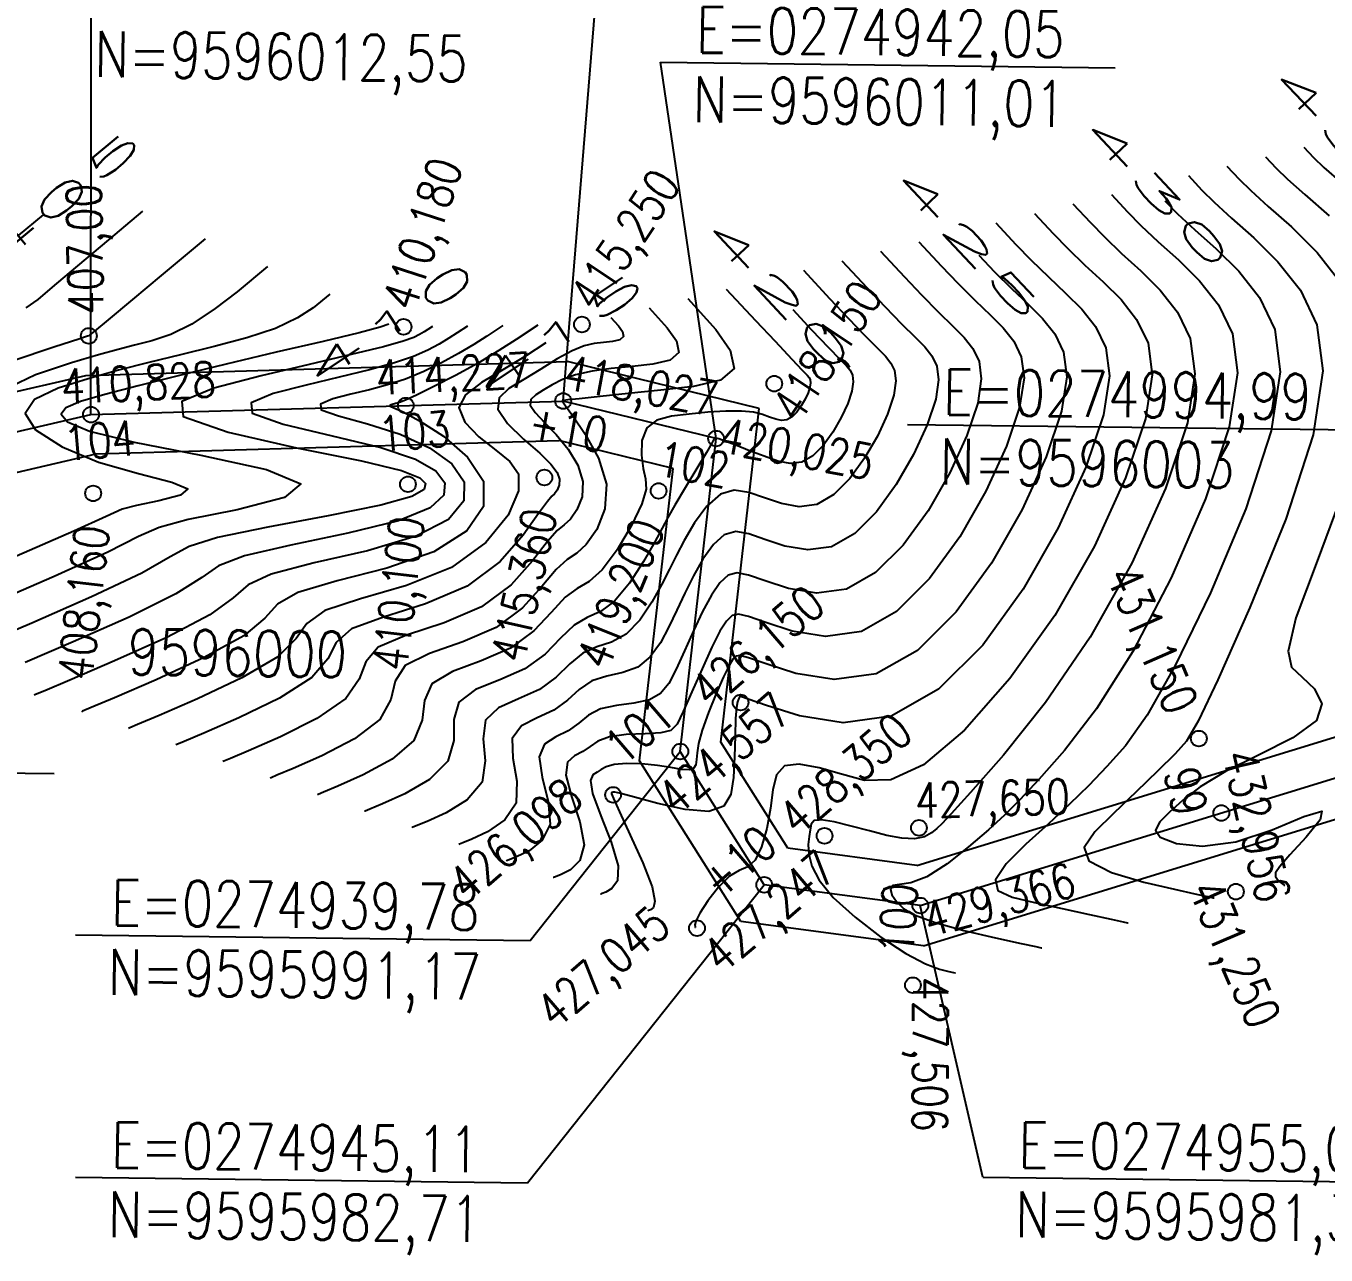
# Model space of a CAD drawing. Header units: millimetres. Extents: x 276147 to 291056, y 9594849 to 9609891.
# Drawn here: x 283183.3 to 283265.9, y 9607152.1 to 9607230.2 of the extents above; entities that cross this region are included whole.
import ezdxf
from ezdxf.enums import TextEntityAlignment as Align

# ---------------------------------------------------------------- set-up
doc = ezdxf.new("R2010")
doc.units = ezdxf.units.MM
doc.header["$LTSCALE"] = 10
doc.linetypes.add('CONTINUO', pattern=[0])
for name, color, linetype in [('Curvas mestras', 30, 'Continuous'), ('Curvas simples', 9, 'Continuous'), ('Curvas texto', 2, 'Continuous'), ('LINHA02', 8, 'Continuous'), ('TEXTO-PAPEL', 7, 'Continuous'), ('TEXTO02', 3, 'Continuous'), ('Top_malha_coord', 8, 'Continuous')]:
    doc.layers.add(name, color=color, linetype=linetype)
doc.styles.add('ROMANS', font='romans.shx', dxfattribs={"width": 0.8, "height": 4})
doc.styles.add('SIMPLEX', font='simplex', dxfattribs={"height": 0.2})

# ---------------------------------------------------------------- blocks, each defined once
blk = doc.blocks.new('Curvas')
at = {"layer": 'Curvas mestras', "linetype": 'CONTINUO'}
for points in [[(274970.562475, 9596026.133441, 430), (274971.377199, 9596025.315157, 430), (274972.474835, 9596024.289156, 430), (274973.826864, 9596023.082025, 430), (274975.262561, 9596021.665217, 430), (274976.575645, 9596019.996397, 430), (274977.545417, 9596017.976755, 430), (274977.893507, 9596015.281565, 430), (274977.327127, 9596011.529623, 430), (274975.702328, 9596006.58091, 430), (274973.470514, 9596001.260154, 430), (274971.231925, 9595996.633266, 430), (274969.453947, 9595993.493621, 430), (274968.072537, 9595991.544439, 430), (274966.890794, 9595990.216405, 430), (274965.734528, 9595989.02649, 430), (274964.520389, 9595987.836807, 430), (274963.187738, 9595986.595758, 430), (274961.747914, 9595985.288129, 430), (274960.500179, 9595984.044247, 430), (274959.815772, 9595983.030825, 430), (274959.971157, 9595982.360673, 430), (274960.863686, 9595981.930993, 430), (274962.295934, 9595981.585081, 430), (274964.044553, 9595981.205027, 430), (274965.782508, 9595980.828091, 430), (274967.15684, 9595980.530325, 430), (274967.91323, 9595980.36648, 430), (274968.191899, 9595980.306116, 430), (274968.231709, 9595980.297493, 430)], [(274899.322501, 9596025.25828, 405), (274897.748979, 9596023.934211, 405)], [(274958.750524, 9596022.682221, 425), (274959.755359, 9596021.636359, 425), (274960.843652, 9596020.556352, 425), (274961.878796, 9596019.586457, 425), (274962.802142, 9596018.66721, 425), (274963.574529, 9596017.688213, 425), (274964.135114, 9596016.52074, 425), (274964.336331, 9596014.962761, 425), (274964.00893, 9596012.793917, 425), (274963.035225, 9596009.894804, 425), (274961.503779, 9596006.549838, 425), (274959.554716, 9596003.144391, 425), (274957.314833, 9596000.052287, 425), (274954.857608, 9595997.601172, 425), (274952.243193, 9595996.107144, 425), (274949.575595, 9595995.74584, 425), (274947.134247, 9595996.131032, 425), (274945.242438, 9595996.736031, 425), (274944.121278, 9595997.131813, 425), (274943.583149, 9595997.280017, 425), (274943.338253, 9595997.239947, 425), (274943.136657, 9595997.046298, 425), (274942.887904, 9595996.635324, 425), (274942.541401, 9595995.918668, 425), (274942.075011, 9595994.862983, 425), (274941.580423, 9595993.654969, 425), (274941.177781, 9595992.536338, 425), (274940.954207, 9595991.694572, 425), (274940.864737, 9595991.100257, 425), (274940.831386, 9595990.669747, 425), (274940.778574, 9595990.337353, 425), (274940.640336, 9595990.109193, 425), (274940.353112, 9595990.009339, 425), (274939.867209, 9595990.046289, 425), (274939.188396, 9595990.166237, 425), (274938.336311, 9595990.299808, 425), (274937.354615, 9595990.387297, 425), (274936.383082, 9595990.407695, 425), (274935.585513, 9595990.349666, 425), (274935.075451, 9595990.211994, 425), (274934.765417, 9595990.033936, 425), (274934.517675, 9595989.864869, 425), (274934.248342, 9595989.702815, 425), (274934.088945, 9595989.340371, 425), (274934.224867, 9595988.518782, 425), (274934.751935, 9595987.098148, 425), (274935.407774, 9595985.414002, 425), (274935.840453, 9595983.920735, 425), (274935.800849, 9595982.966316, 425), (274935.451057, 9595982.473016, 425), (274935.055979, 9595982.256686, 425), (274934.824164, 9595982.15871, 425), (274934.738758, 9595982.122614, 425), (274934.726557, 9595982.117457, 425)], [(274946.938572, 9596019.231002, 420), (274948.133518, 9596017.957562, 420), (274949.212469, 9596016.823547, 420), (274949.930728, 9596016.090889, 420), (274950.341723, 9596015.669204, 420), (274950.573413, 9596015.380028, 420), (274950.724812, 9596015.064725, 420), (274950.779155, 9596014.643957, 420), (274950.690733, 9596014.058211, 420), (274950.427762, 9596013.275239, 420), (274950.014159, 9596012.371854, 420), (274949.48777, 9596011.452135, 420), (274948.882838, 9596010.617041, 420), (274948.219208, 9596009.955061, 420), (274947.513125, 9596009.551565, 420), (274946.774213, 9596009.46128, 420), (274945.98561, 9596009.61637, 420), (274945.123834, 9596009.918354, 420), (274944.193572, 9596010.274734, 420), (274943.312191, 9596010.61694, 420), (274942.625231, 9596010.882381, 420), (274942.235191, 9596011.026643, 420), (274942.072418, 9596011.078018, 420), (274942.024224, 9596011.082974, 420), (274941.997136, 9596011.079476, 420), (274941.974559, 9596011.071473, 420), (274941.959117, 9596011.05441, 420), (274941.934241, 9596010.996609, 420), (274941.806589, 9596010.757884, 420), (274941.463628, 9596010.170926, 420), (274940.845506, 9596009.148689, 420), (274940.103109, 9596007.925192, 420), (274939.440005, 9596006.814721, 420), (274938.993386, 9596006.027482, 420), (274938.634938, 9596005.357361, 420), (274938.169968, 9596004.494167, 420), (274937.45689, 9596003.241474, 420), (274936.566529, 9596001.85792, 420), (274935.622814, 9596000.715906, 420), (274934.724985, 9596000.066982, 420), (274933.873519, 9595999.679286, 420), (274933.044204, 9595999.200099, 420), (274932.193698, 9595998.378178, 420), (274931.202152, 9595997.368171, 420), (274929.930587, 9595996.426203, 420), (274928.338987, 9595995.725097, 420), (274926.783188, 9595995.104488, 420), (274925.717986, 9595994.320713, 420), (274925.413941, 9595993.204385, 420), (274925.40466, 9595991.88323, 420), (274925.039513, 9595990.559253, 420), (274923.874254, 9595989.407488, 420), (274922.290186, 9595988.495098, 420), (274920.874997, 9595987.862275, 420), (274920.076397, 9595987.52475, 420), (274919.782176, 9595987.400398, 420), (274919.740145, 9595987.382634, 420)], [(274921.284111, 9596018.307935, 410), (274920.727027, 9596018.119062, 410), (274919.407334, 9596017.766835, 410), (274917.102818, 9596017.213695, 410), (274914.134764, 9596016.52111, 410), (274910.960328, 9596015.775304, 410), (274907.980087, 9596015.053553, 410), (274905.368288, 9596014.397343, 410), (274903.2426, 9596013.83921, 410), (274901.702715, 9596013.393962, 410), (274900.776436, 9596013.00549, 410), (274900.473592, 9596012.599954, 410), (274900.867009, 9596012.113627, 410), (274902.28151, 9596011.523222, 410), (274905.104915, 9596010.815565, 410), (274909.346819, 9596009.98932, 410), (274913.503906, 9596009.090503, 410), (274915.694635, 9596008.176973, 410), (274914.663123, 9596007.305565, 410), (274911.656123, 9596006.529024, 410), (274908.546045, 9596005.899075, 410), (274906.691085, 9596005.409303, 410), (274905.392576, 9596004.820742, 410), (274903.437633, 9596003.836287, 410), (274900.021064, 9596002.289833, 410), (274895.968443, 9596000.539261, 410)], [(274931.251962, 9596017.122754, 415), (274929.955153, 9596016.285849, 415), (274928.526342, 9596015.409604, 415), (274927.167367, 9596014.604927, 415), (274926.141922, 9596013.831405, 415), (274925.729164, 9596013.010797, 415), (274926.101259, 9596012.095322, 415), (274927.002403, 9596011.159038, 415), (274928.069801, 9596010.306462, 415), (274928.97324, 9596009.583619, 415), (274929.512839, 9596008.802547, 415), (274929.521295, 9596007.716789, 415), (274928.852873, 9596006.180009, 415), (274927.448092, 9596004.446339, 415), (274925.269037, 9596002.870035, 415), (274922.40757, 9596001.712565, 415), (274919.474673, 9596000.864253, 415), (274917.211106, 9596000.122643, 415), (274916.075947, 9595999.310621, 415), (274915.401547, 9595998.352458, 415), (274914.238573, 9595997.19777, 415), (274911.947659, 9595995.84866, 415), (274909.129315, 9595994.517179, 415), (274906.694016, 9595993.467864, 415), (274905.328631, 9595992.890789, 415), (274904.825595, 9595992.678182, 415), (274904.753732, 9595992.64781, 415)]]:
    blk.add_polyline3d(points, dxfattribs=at)
at = {"layer": 'Curvas simples', "linetype": 'CONTINUO'}
for points in [[(274979.403249, 9596029.536959, 434), (274980.012037, 9596028.894416, 434), (274980.674672, 9596028.258195, 434), (274981.779781, 9596027.275399, 434)], [(274976.957529, 9596028.936801, 433), (274977.649646, 9596028.204172, 433), (274978.350304, 9596027.522436, 433), (274979.453544, 9596026.528839, 433), (274980.995705, 9596025.179366, 433)], [(274974.511809, 9596028.336643, 432), (274975.287256, 9596027.513929, 432), (274976.025936, 9596026.786676, 432), (274977.127308, 9596025.782278, 432), (274978.606092, 9596024.480253, 432), (274980.246729, 9596022.86442, 432), (274981.776091, 9596020.919671, 432)], [(274981.885634, 9596007.715253, 432), (274980.240162, 9596003.266739, 432), (274978.898704, 9595999.666289, 432), (274978.395067, 9595997.554416, 432), (274978.614642, 9595996.523405, 432), (274979.280712, 9595995.903482, 432), (274980.079559, 9595995.148645, 432), (274980.549447, 9595994.207988, 432), (274980.191638, 9595993.154374, 432), (274978.701729, 9595992.055484, 432), (274976.552653, 9595990.958251, 432), (274974.411682, 9595989.904426, 432), (274972.803977, 9595988.931943, 432), (274971.686281, 9595988.063485, 432), (274970.873227, 9595987.317919, 432), (274970.248412, 9595986.704097, 432), (274969.971272, 9595986.190795, 432), (274970.270203, 9595985.736771, 432), (274971.30584, 9595985.342181, 432), (274972.967766, 9595985.172768, 432), (274975.077801, 9595985.435671, 432), (274977.392181, 9595986.208433, 432), (274979.4048, 9595987.050197, 432), (274980.543967, 9595987.390512, 432), (274980.44213, 9595986.841234, 432), (274979.548285, 9595985.743459, 432), (274978.515565, 9595984.620594, 432), (274977.866657, 9595983.881617, 432), (274977.602466, 9595983.477802, 432), (274977.59345, 9595983.245994, 432), (274977.719792, 9595983.053201, 432), (274977.900573, 9595982.887079, 432), (274978.064601, 9595982.765442, 432), (274978.157434, 9595982.699678, 432), (274978.191636, 9595982.675449, 432), (274978.196522, 9595982.671988, 432)], [(274972.066089, 9596027.736485, 431), (274972.924866, 9596026.823685, 431), (274973.701568, 9596026.050917, 431), (274974.801071, 9596025.035717, 431), (274976.216478, 9596023.781139, 431), (274977.754645, 9596022.264818, 431), (274979.175868, 9596020.458034, 431), (274980.227477, 9596018.267958, 431), (274980.604942, 9596015.345326, 431), (274979.990767, 9596011.276764, 431), (274978.249199, 9596005.933139, 431), (274975.971465, 9596000.322275, 431), (274973.930532, 9595995.736236, 431), (274972.687041, 9595993.096313, 431), (274971.952316, 9595991.840703, 431), (274971.225354, 9595991.036831, 431), (274970.125642, 9595989.946457, 431), (274968.754627, 9595988.608674, 431), (274967.334246, 9595987.256907, 431), (274966.114049, 9595986.079332, 431), (274965.454027, 9595985.083114, 431), (274965.741787, 9595984.230167, 431), (274967.180514, 9595983.492965, 431), (274969.235722, 9595982.88623, 431), (274971.188508, 9595982.435246, 431), (274972.47745, 9595982.152748, 431), (274973.171069, 9595982.001286, 431), (274973.495368, 9595981.930865, 431), (274973.646646, 9595981.898096, 431), (274973.70238, 9595981.886023, 431), (274973.710342, 9595981.884299, 431)], [(274967.174649, 9596026.53617, 429), (274968.200085, 9596025.443197, 429), (274969.052831, 9596024.579398, 429), (274970.148598, 9596023.542595, 429), (274971.437251, 9596022.382912, 429), (274972.770477, 9596021.065616, 429), (274973.975422, 9596019.53476, 429), (274974.863356, 9596017.685552, 429), (274975.182072, 9596015.217804, 429), (274974.663488, 9596011.782481, 429), (274973.155457, 9596007.228682, 429), (274970.969562, 9596002.198033, 429), (274968.533318, 9595997.530296, 429), (274966.220853, 9595993.890928, 429), (274964.192757, 9595991.248175, 429), (274962.556233, 9595989.395979, 429), (274961.35533, 9595988.11672, 429), (274960.381486, 9595987.146523, 429), (274959.362985, 9595986.20995, 429), (274958.107303, 9595985.119705, 429), (274956.738692, 9595984.041063, 429), (274955.460596, 9595983.227442, 429), (274954.442583, 9595982.849423, 429), (274953.718715, 9595982.746236, 429), (274953.289178, 9595982.674274, 429), (274953.144809, 9595982.443231, 429), (274953.239056, 9595982.076001, 429), (274953.516018, 9595981.648777, 429), (274953.960262, 9595981.221262, 429), (274954.718227, 9595980.78719, 429), (274955.976823, 9595980.323803, 429), (274957.805414, 9595979.825467, 429), (274959.803195, 9595979.355054, 429), (274961.451817, 9595978.992558, 429), (274962.367518, 9595978.794205, 429), (274962.704882, 9595978.721127, 429), (274962.753077, 9595978.710688, 429)], [(274905.646964, 9596025.472848, 406), (274903.076992, 9596023.328983, 406), (274901.37865, 9596021.906812, 406), (274899.908085, 9596020.664322, 406), (274898.984074, 9596019.881872, 406), (274898.229474, 9596019.338195, 406)], [(274962.283209, 9596025.335854, 427), (274963.475305, 9596024.062709, 427), (274964.404095, 9596023.107878, 427), (274965.496125, 9596022.049473, 427), (274966.658023, 9596020.984685, 427), (274967.78631, 9596019.866413, 427), (274968.774975, 9596018.611487, 427), (274969.499235, 9596017.103146, 427), (274969.759201, 9596015.090283, 427), (274969.336209, 9596012.288199, 427), (274968.078211, 9596008.54263, 427), (274966.099627, 9596004.221032, 427), (274963.581495, 9595999.821293, 427), (274960.72865, 9595995.811837, 427), (274957.841122, 9595992.543227, 427), (274955.242741, 9595990.336564, 427), (274953.168819, 9595989.380872, 427), (274951.500616, 9595989.336873, 427), (274950.030875, 9595989.733215, 427), (274948.614336, 9595990.150883, 427), (274947.353725, 9595990.380214, 427), (274946.413767, 9595990.263881, 427), (274945.898158, 9595989.692854, 427), (274945.666493, 9595988.751279, 427), (274945.517345, 9595987.571594, 427), (274945.286287, 9595986.298988, 427), (274944.956916, 9595985.129638, 427), (274944.549834, 9595984.272469, 427), (274944.079922, 9595983.847782, 427), (274943.539181, 9595983.621383, 427), (274942.913891, 9595983.270454, 427), (274942.214256, 9595982.570827, 427), (274941.546167, 9595981.692939, 427), (274941.039437, 9595980.905878, 427), (274940.7848, 9595980.415851, 427), (274940.716668, 9595980.17754, 427), (274940.730377, 9595980.082745, 427), (274940.740242, 9595980.039451, 427), (274940.7365, 9595980.020384, 427), (274940.728371, 9595980.01445, 427), (274940.72327, 9595980.012294, 427), (274940.721391, 9595980.0115, 427), (274940.721122, 9595980.011387, 427)], [(274964.728929, 9596025.936012, 428), (274965.837695, 9596024.752953, 428), (274966.728463, 9596023.843638, 428), (274967.822361, 9596022.796034, 428), (274969.047637, 9596021.683798, 428), (274970.278394, 9596020.466014, 428), (274971.375198, 9596019.073123, 428), (274972.181296, 9596017.394349, 428), (274972.470636, 9596015.154043, 428), (274971.999848, 9596012.03534, 428), (274970.608586, 9596007.876453, 428), (274968.46861, 9596003.135912, 428), (274965.83471, 9595998.427326, 428), (274962.98776, 9595994.288236, 428), (274960.312978, 9595990.951911, 428), (274958.221673, 9595988.575553, 428), (274956.996776, 9595987.224616, 428), (274956.407726, 9595986.59756, 428), (274956.095589, 9595986.301098, 428), (274955.754907, 9595986.022226, 428), (274955.294137, 9595985.769064, 428), (274954.675214, 9595985.630016, 428), (274953.872192, 9595985.669595, 428), (274952.907597, 9595985.856746, 428), (274951.816071, 9595986.136525, 428), (274950.655367, 9595986.449042, 428), (274949.575666, 9595986.714629, 428), (274948.750255, 9595986.848672, 428), (274948.297484, 9595986.788787, 428), (274948.11595, 9595986.561512, 428), (274948.04931, 9595986.215614, 428), (274947.977464, 9595985.788751, 428), (274947.925284, 9595985.274134, 428), (274947.953884, 9595984.653861, 428), (274948.138028, 9595983.907723, 428), (274948.607086, 9595983.006262, 428), (274949.504077, 9595981.917712, 428), (274950.895084, 9595980.652474, 428), (274952.538447, 9595979.389617, 428), (274954.115567, 9595978.350377, 428), (274955.366391, 9595977.697856, 428), (274956.265038, 9595977.362616, 428), (274956.844175, 9595977.217084, 428), (274957.146957, 9595977.151497, 428), (274957.258509, 9595977.127334, 428), (274957.274444, 9595977.123882, 428)], [(274959.837489, 9596024.735696, 426), (274961.112914, 9596023.372465, 426), (274962.079727, 9596022.372119, 426), (274963.169888, 9596021.302912, 426), (274964.26841, 9596020.285571, 426), (274965.294226, 9596019.266812, 426), (274966.174752, 9596018.14985, 426), (274966.817175, 9596016.811943, 426), (274967.047766, 9596015.026522, 426), (274966.672569, 9596012.541058, 426), (274965.556718, 9596009.218717, 426), (274963.801703, 9596005.385435, 426), (274961.568105, 9596001.482842, 426), (274959.001232, 9595997.939336, 426), (274956.185288, 9595995.130394, 426), (274953.189207, 9595993.41826, 426), (274950.13594, 9595993.002724, 426), (274947.364524, 9595993.433747, 426), (274945.268014, 9595994.098834, 426), (274944.114653, 9595994.507661, 426), (274943.673417, 9595994.658593, 426), (274943.588468, 9595994.672167, 426), (274943.562173, 9595994.646908, 426), (274943.529727, 9595994.593303, 426), (274943.484531, 9595994.499826, 426), (274943.423785, 9595994.333365, 426), (274943.359886, 9595993.974453, 426), (274943.309032, 9595993.282036, 426), (274943.279136, 9595992.179441, 426), (274943.244993, 9595990.847513, 426), (274943.173114, 9595989.531478, 426), (274943.001087, 9595988.448758, 426), (274942.5508, 9595987.705565, 426), (274941.615216, 9595987.380309, 426), (274940.100676, 9595987.498692, 426), (274938.367022, 9595987.875598, 426), (274936.887474, 9595988.273204, 426), (274936.017649, 9595988.504944, 426), (274935.642755, 9595988.589265, 426), (274935.530401, 9595988.595872, 426), (274935.484876, 9595988.583584, 426), (274935.457205, 9595988.567692, 426), (274935.435093, 9595988.552602, 426), (274935.430213, 9595988.498358, 426), (274935.550097, 9595988.187548, 426), (274935.926243, 9595987.358396, 426), (274936.619534, 9595985.876901, 426), (274937.408396, 9595984.120156, 426), (274938.000641, 9595982.593032, 426), (274938.186168, 9595981.678081, 426), (274938.083231, 9595981.2686, 426), (274937.892175, 9595981.135568, 426), (274937.773717, 9595981.085502, 426), (274937.730074, 9595981.067057, 426), (274937.72384, 9595981.064422, 426)], [(274909.611805, 9596023.7181, 407), (274906.831471, 9596021.399694, 407), (274905.0083, 9596019.879428, 407), (274903.458605, 9596018.587201, 407), (274902.592598, 9596017.865074, 407), (274902.273539, 9596017.599024, 407), (274902.227949, 9596017.561011, 407), (274902.147646, 9596017.535118, 407), (274901.585637, 9596017.353923, 407), (274900.060223, 9596016.862128, 407), (274897.362352, 9596015.963082, 407)], [(274952.500329, 9596022.935223, 423), (274954.025743, 9596021.301734, 423), (274955.106623, 9596020.16484, 423), (274956.191179, 9596019.06323, 423), (274957.099569, 9596018.18823, 423), (274957.817974, 9596017.468008, 423), (274958.374083, 9596016.764939, 423), (274958.770993, 9596015.938334, 423), (274958.913461, 9596014.83524, 423), (274958.681651, 9596013.299635, 423), (274957.99224, 9596011.246978, 423), (274956.907931, 9596008.878645, 423), (274955.527938, 9596006.467489, 423), (274953.942035, 9596004.278189, 423), (274952.202248, 9596002.542728, 423), (274950.351166, 9596001.484912, 423), (274948.454905, 9596001.23207, 423), (274946.673693, 9596001.525601, 423), (274945.191286, 9596002.010426, 423), (274944.134528, 9596002.380118, 423), (274943.402613, 9596002.522864, 423), (274942.837822, 9596002.375507, 423), (274942.306274, 9596001.893546, 423), (274941.769439, 9596001.107105, 423), (274941.212622, 9596000.064968, 423), (274940.630509, 9595998.834893, 423), (274940.055292, 9595997.560534, 423), (274939.528539, 9595996.40452, 423), (274939.061338, 9595995.498996, 423), (274938.542842, 9595994.854163, 423), (274937.831722, 9595994.449736, 423), (274936.846055, 9595994.243544, 423), (274935.741543, 9595994.105865, 423), (274934.733291, 9595993.885088, 423), (274933.971432, 9595993.477059, 423), (274933.346197, 9595992.967454, 423), (274932.68284, 9595992.489403, 423), (274931.8846, 9595992.111728, 423), (274931.166642, 9595991.646018, 423), (274930.822114, 9595990.839554, 423), (274931.016738, 9595989.540643, 423), (274931.406528, 9595988.001693, 423), (274931.520077, 9595986.576142, 423), (274931.030211, 9595985.542785, 423), (274930.186708, 9595984.881849, 423), (274929.383586, 9595984.498921, 423), (274928.925057, 9595984.305126, 423), (274928.756125, 9595984.233727, 423), (274928.731992, 9595984.223528, 423)], [(274954.946049, 9596023.535381, 424), (274956.388134, 9596021.991977, 424), (274957.430991, 9596020.9006, 424), (274958.517415, 9596019.809791, 424), (274959.489182, 9596018.887344, 424), (274960.310058, 9596018.067609, 424), (274960.974306, 9596017.226576, 424), (274961.453054, 9596016.229537, 424), (274961.624896, 9596014.899, 424), (274961.345291, 9596013.046776, 424), (274960.513732, 9596010.570891, 424), (274959.205855, 9596007.714242, 424), (274957.541327, 9596004.80594, 424), (274955.628434, 9596002.165238, 424), (274953.529928, 9596000.07195, 424), (274951.297179, 9595998.796028, 424), (274949.01525, 9595998.488955, 424), (274946.90397, 9595998.828317, 424), (274945.216862, 9595999.373229, 424), (274944.127903, 9595999.755966, 424), (274943.492881, 9595999.901441, 424), (274943.088037, 9595999.807727, 424), (274942.718529, 9595999.463027, 424), (274942.305173, 9595998.816055, 424), (274941.797704, 9595997.805653, 424), (274941.174501, 9595996.434579, 424), (274940.528528, 9595994.961243, 424), (274939.981396, 9595993.707971, 424), (274939.596154, 9595992.91817, 424), (274939.201613, 9595992.519577, 424), (274938.568024, 9595992.361013, 424), (274937.553079, 9595992.302398, 424), (274936.364217, 9595992.248058, 424), (274935.29632, 9595992.113417, 424), (274934.56401, 9595991.843353, 424), (274934.060878, 9595991.500548, 424), (274933.600258, 9595991.177136, 424), (274933.066471, 9595990.907271, 424), (274932.627794, 9595990.493195, 424), (274932.52349, 9595989.679168, 424), (274932.884336, 9595988.319395, 424), (274933.407151, 9595986.707848, 424), (274933.680265, 9595985.248439, 424), (274933.41553, 9595984.25455, 424), (274932.818883, 9595983.677432, 424), (274932.219782, 9595983.377804, 424), (274931.87461, 9595983.231918, 424), (274931.747442, 9595983.178171, 424), (274931.729275, 9595983.170492, 424)], [(274950.054609, 9596022.335065, 422), (274951.663353, 9596020.61149, 422), (274952.782255, 9596019.429081, 422), (274953.864942, 9596018.316669, 422), (274954.709955, 9596017.489116, 422), (274955.325891, 9596016.868406, 422), (274955.773859, 9596016.303302, 422), (274956.088933, 9596015.647131, 422), (274956.202025, 9596014.771479, 422), (274956.018012, 9596013.552493, 422), (274955.470747, 9596011.923065, 422), (274954.610007, 9596010.043048, 422), (274953.514549, 9596008.129037, 422), (274952.255636, 9596006.39114, 422), (274950.874568, 9596005.013505, 422), (274949.405152, 9596004.173797, 422), (274947.89456, 9596003.975185, 422), (274946.443416, 9596004.222886, 422), (274945.16571, 9596004.647623, 422), (274944.141153, 9596005.00427, 422), (274943.312345, 9596005.144288, 422), (274942.587607, 9596004.943288, 422), (274941.89402, 9596004.324064, 422), (274941.233705, 9596003.398155, 422), (274940.627541, 9596002.324284, 422), (274940.086517, 9596001.235207, 422), (274939.582055, 9596000.159824, 422), (274939.075682, 9595999.101069, 422), (274938.526522, 9595998.079822, 422), (274937.884071, 9595997.188748, 422), (274937.095419, 9595996.538459, 422), (274936.139032, 9595996.18469, 422), (274935.118868, 9595995.963672, 422), (274934.170262, 9595995.656758, 422), (274933.378854, 9595995.110765, 422), (274932.631515, 9595994.43436, 422), (274931.765422, 9595993.801669, 422), (274930.702729, 9595993.316184, 422), (274929.705491, 9595992.798842, 422), (274929.120738, 9595991.999941, 422), (274929.149139, 9595990.76189, 422), (274929.405906, 9595989.295539, 422), (274929.359889, 9595987.903846, 422), (274928.644892, 9595986.831019, 422), (274927.554534, 9595986.086265, 422), (274926.54739, 9595985.620039, 422), (274925.975504, 9595985.378334, 422), (274925.764809, 9595985.289284, 422), (274925.73471, 9595985.276563, 422)], [(274913.576646, 9596021.963351, 408), (274911.649026, 9596020.369102, 408), (274910.24789, 9596019.29263, 408), (274908.774867, 9596018.313734, 408), (274907.429361, 9596017.647935, 408), (274906.227307, 9596017.239708, 408), (274905.138776, 9596016.965768, 408), (274904.091839, 9596016.707929, 408), (274902.846578, 9596016.368402, 408), (274901.121075, 9596015.854498, 408), (274898.835928, 9596015.090736, 408), (274896.721785, 9596014.070455, 408)], [(274947.60889, 9596021.734907, 421), (274949.300963, 9596019.921246, 421), (274950.457886, 9596018.693321, 421), (274951.538705, 9596017.570108, 421), (274952.320342, 9596016.790003, 421), (274952.833807, 9596016.268805, 421), (274953.173636, 9596015.841665, 421), (274953.406872, 9596015.355928, 421), (274953.49059, 9596014.707718, 421), (274953.354372, 9596013.805352, 421), (274952.949254, 9596012.599152, 421), (274952.312083, 9596011.207451, 421), (274951.501159, 9596009.790586, 421), (274950.569237, 9596008.50409, 421), (274949.546888, 9596007.484283, 421), (274948.459139, 9596006.862681, 421), (274947.334215, 9596006.718301, 421), (274946.213139, 9596006.920171, 421), (274945.140134, 9596007.284821, 421), (274944.147778, 9596007.628422, 421), (274943.222077, 9596007.765712, 421), (274942.337392, 9596007.511068, 421), (274941.481766, 9596006.754583, 421), (274940.697971, 9596005.689206, 421), (274940.042459, 9596004.583599, 421), (274939.542526, 9596003.635521, 421), (274939.108818, 9596002.759115, 421), (274938.622825, 9596001.797618, 421), (274937.991706, 9596000.660648, 421), (274937.2253, 9595999.523334, 421), (274936.359117, 9595998.627182, 421), (274935.432009, 9595998.125836, 421), (274934.496194, 9595997.821479, 421), (274933.607233, 9595997.428428, 421), (274932.786276, 9595996.744472, 421), (274931.916833, 9595995.901266, 421), (274930.848005, 9595995.113936, 421), (274929.520858, 9595994.520641, 421), (274928.244339, 9595993.951665, 421), (274927.419362, 9595993.160327, 421), (274927.28154, 9595991.983137, 421), (274927.405283, 9595990.589384, 421), (274927.199701, 9595989.231549, 421), (274926.259573, 9595988.119254, 421), (274924.92236, 9595987.290681, 421), (274923.711194, 9595986.741157, 421), (274923.025951, 9595986.451542, 421), (274922.773493, 9595986.344841, 421), (274922.737427, 9595986.329598, 421)], [(274942.71745, 9596020.534592, 419), (274944.576182, 9596018.540758, 419), (274945.80915, 9596017.221802, 419), (274946.886232, 9596016.076986, 419), (274947.541114, 9596015.391775, 419), (274947.849639, 9596015.069602, 419), (274947.97319, 9596014.918391, 419), (274948.042751, 9596014.773523, 419), (274948.06772, 9596014.580197, 419), (274948.027094, 9596014.31107, 419), (274947.906269, 9596013.951326, 419), (274947.716235, 9596013.536257, 419), (274947.474381, 9596013.113684, 419), (274947.196439, 9596012.729992, 419), (274946.891528, 9596012.425839, 419), (274946.567112, 9596012.240449, 419), (274946.227611, 9596012.198967, 419), (274945.86528, 9596012.270224, 419), (274945.469329, 9596012.408973, 419), (274945.018413, 9596012.570585, 419), (274944.448963, 9596012.712903, 419), (274943.686858, 9596012.794386, 419), (274942.689448, 9596012.786217, 419), (274941.53998, 9596012.710471, 419), (274940.353174, 9596012.601943, 419), (274939.241642, 9596012.469494, 419), (274938.30956, 9596012.218251, 419), (274937.658997, 9596011.727403, 419), (274937.355902, 9596010.93263, 419), (274937.321752, 9596009.995568, 419), (274937.441908, 9596009.134343, 419), (274937.593227, 9596008.482611, 419), (274937.61856, 9596007.836162, 419), (274937.352257, 9596006.906319, 419), (274936.691079, 9596005.52216, 419), (274935.781427, 9596003.983792, 419), (274934.832117, 9596002.709078, 419), (274934.001845, 9596001.979817, 419), (274933.24883, 9596001.533554, 419), (274932.481174, 9596000.971769, 419), (274931.60112, 9596000.011884, 419), (274930.48747, 9595998.835077, 419), (274929.013169, 9595997.73847, 419), (274927.157116, 9595996.929554, 419), (274925.322036, 9595996.257312, 419), (274924.01661, 9595995.481099, 419), (274923.546342, 9595994.425632, 419), (274923.404038, 9595993.177076, 419), (274922.879325, 9595991.886956, 419), (274921.488935, 9595990.695722, 419), (274919.658012, 9595989.699514, 419), (274918.038801, 9595988.983393, 419), (274917.126844, 9595988.597957, 419), (274916.79086, 9595988.455955, 419), (274916.742862, 9595988.435669, 419)], [(274917.541487, 9596020.208603, 409), (274916.466569, 9596019.338519, 409), (274915.487459, 9596018.705846, 409), (274914.091101, 9596018.040285, 409), (274912.266089, 9596017.430815, 409), (274910.181036, 9596016.880409, 409), (274908.049552, 9596016.370536, 409), (274906.035963, 9596015.880741, 409), (274904.107433, 9596015.382872, 409), (274902.181837, 9596014.846854, 409), (274900.272809, 9596014.240264, 409), (274898.777012, 9596013.521295, 409), (274898.186867, 9596012.645793, 409), (274898.849424, 9596011.603451, 409), (274900.530253, 9596010.51936, 409), (274902.849549, 9596009.552455, 409), (274905.378848, 9596008.82094, 409), (274907.495041, 9596008.280074, 409), (274908.526355, 9596007.844379, 409), (274908.055448, 9596007.446562, 409), (274906.682686, 9596007.092054, 409), (274905.262868, 9596006.804469, 409), (274904.354805, 9596006.554997, 409), (274903.333368, 9596006.105143, 409), (274901.277445, 9596005.163991, 409), (274897.635745, 9596003.578067, 409)], [(274940.27173, 9596019.934434, 418), (274942.060263, 9596017.96738, 418), (274942.971537, 9596016.653798, 418), (274943.208147, 9596015.488482, 418), (274942.338882, 9596014.745948, 418), (274940.636868, 9596014.343558, 418), (274938.551317, 9596014.109392, 418), (274936.490211, 9596013.904136, 418), (274934.696619, 9596013.718923, 418), (274933.372383, 9596013.577493, 418), (274932.648476, 9596013.495961, 418), (274932.372415, 9596013.459917, 418), (274932.320848, 9596013.447327, 418), (274932.308175, 9596013.439569, 418), (274932.299788, 9596013.431686, 418), (274932.298828, 9596013.422138, 418), (274932.330462, 9596013.376818, 418), (274932.507965, 9596013.131355, 418), (274932.966638, 9596012.488811, 418), (274933.757104, 9596011.324154, 418), (274934.591272, 9596009.799979, 418), (274935.096375, 9596008.150784, 418), (274935.007579, 9596006.593365, 418), (274934.491788, 9596005.273696, 418), (274933.823843, 9596004.320045, 418), (274933.214237, 9596003.779406, 418), (274932.616083, 9596003.373666, 418), (274931.918145, 9596002.74344, 418), (274931.008542, 9596001.64559, 418), (274929.772789, 9596000.301983, 418), (274928.095752, 9595999.050737, 418), (274925.975245, 9595998.13401, 418), (274923.860885, 9595997.410135, 418), (274922.315234, 9595996.641485, 418), (274921.678744, 9595995.646879, 418), (274921.403415, 9595994.470921, 418), (274920.719137, 9595993.21466, 418), (274919.103616, 9595991.983957, 418), (274917.025837, 9595990.90393, 418), (274915.202605, 9595990.10451, 418), (274914.177291, 9595989.671165, 418), (274913.799544, 9595989.511512, 418), (274913.74558, 9595989.488704, 418)], [(274935.38029, 9596018.734118, 416), (274935.868072, 9596018.197649, 416), (274936.116601, 9596017.839399, 416), (274936.181131, 9596017.521586, 416), (274935.944059, 9596017.319077, 416), (274935.479873, 9596017.209334, 416), (274934.911086, 9596017.145471, 416), (274934.327515, 9596017.075177, 416), (274933.688192, 9596016.924464, 416), (274932.919455, 9596016.61392, 416), (274931.975976, 9596016.096567, 416), (274930.925762, 9596015.455157, 416), (274929.865154, 9596014.804875, 416), (274928.913739, 9596014.222431, 416), (274928.284082, 9596013.630641, 416), (274928.211995, 9596012.913844, 416), (274928.828286, 9596012.00279, 416), (274929.843751, 9596011.013851, 416), (274930.864183, 9596010.109809, 416), (274931.573248, 9596009.414027, 416), (274931.966105, 9596008.892209, 416), (274932.115788, 9596008.470645, 416), (274932.094262, 9596008.093089, 416), (274931.969221, 9596007.773169, 416), (274931.807295, 9596007.541981, 416), (274931.639022, 9596007.378584, 416), (274931.350588, 9596007.053891, 416), (274930.792087, 9596006.28678, 416), (274929.823386, 9596004.913002, 416), (274928.343426, 9596003.235795, 416), (274926.260916, 9596001.67527, 416), (274923.611504, 9596000.542923, 416), (274920.938582, 9595999.715782, 416), (274918.912482, 9595998.962257, 416), (274917.943546, 9595998.089374, 416), (274917.40217, 9595997.058613, 416), (274916.398761, 9595995.870067, 416), (274914.332978, 9595994.560426, 416), (274911.761489, 9595993.312763, 416), (274909.530212, 9595992.346746, 416), (274908.278184, 9595991.817581, 416), (274907.816911, 9595991.622625, 416), (274907.751015, 9595991.594775, 416)], [(274937.82601, 9596019.334276, 417), (274938.964168, 9596018.082514, 417), (274939.544069, 9596017.246599, 417), (274939.694639, 9596016.505034, 417), (274939.14147, 9596016.032512, 417), (274938.05837, 9596015.776446, 417), (274936.731202, 9596015.627431, 417), (274935.408863, 9596015.489657, 417), (274934.192406, 9596015.321694, 417), (274933.145919, 9596015.095707, 417), (274932.312226, 9596014.796264, 417), (274931.649088, 9596014.457537, 417), (274931.093001, 9596014.126101, 417), (274930.610957, 9596013.831, 417), (274930.291935, 9596013.531163, 417), (274930.255411, 9596013.167991, 417), (274930.579374, 9596012.689804, 417), (274931.175858, 9596012.072603, 417), (274931.915411, 9596011.29931, 417), (274932.665176, 9596010.369091, 417), (274933.278689, 9596009.346094, 417), (274933.606081, 9596008.310714, 417), (274933.55092, 9596007.343227, 417), (274933.230505, 9596006.523432, 417), (274932.815569, 9596005.931013, 417), (274932.42663, 9596005.578995, 417), (274931.983335, 9596005.213779, 417), (274931.355116, 9596004.51511, 417), (274930.415964, 9596003.279296, 417), (274929.058107, 9596001.768889, 417), (274927.178334, 9596000.363003, 417), (274924.793375, 9595999.338467, 417), (274922.399733, 9595998.562959, 417), (274920.613858, 9595997.801871, 417), (274919.811145, 9595996.868127, 417), (274919.402792, 9595995.764767, 417), (274918.558949, 9595994.542363, 417), (274916.718297, 9595993.272191, 417), (274914.393663, 9595992.108347, 417), (274912.366408, 9595991.225628, 417), (274911.227738, 9595990.744373, 417), (274910.808227, 9595990.567069, 417), (274910.748297, 9595990.541739, 417)], [(274924.051819, 9596018.161613, 411), (274923.75445, 9596017.964218, 411), (274923.519077, 9596017.81439, 411), (274923.235955, 9596017.645098, 411), (274922.874122, 9596017.462937, 411), (274922.202518, 9596017.225203, 411), (274920.940064, 9596016.87687, 411), (274918.894099, 9596016.378125, 411), (274916.225641, 9596015.750015, 411), (274913.18413, 9596015.028803, 411), (274910.163797, 9596014.2427, 411), (274908.138056, 9596013.387721, 411), (274908.225111, 9596012.451834, 411), (274911.068813, 9596011.444636, 411), (274915.415585, 9596010.462258, 411), (274919.537494, 9596009.622462, 411), (274922.089117, 9596009.00789, 411), (274923.255077, 9596008.560704, 411), (274923.602504, 9596008.187942, 411), (274923.526942, 9596007.805048, 411), (274922.737579, 9596007.361088, 411), (274920.772017, 9596006.81353, 411), (274917.434946, 9596006.143554, 411), (274913.599424, 9596005.427192, 411), (274910.405601, 9596004.764188, 411), (274908.605552, 9596004.195611, 411), (274907.399057, 9596003.527841, 411), (274905.597821, 9596002.508584, 411), (274902.406383, 9596001.001598, 411), (274898.600618, 9595999.334845, 411), (274895.349231, 9595997.952335, 411)], [(274926.285744, 9596018.19041, 412), (274925.625731, 9596017.752288, 412), (274925.103318, 9596017.419743, 412), (274924.474925, 9596017.043998, 412), (274923.755649, 9596016.658676, 412), (274922.851748, 9596016.263936, 412), (274921.64227, 9596015.851571, 412), (274920.04538, 9596015.413997, 412), (274918.135703, 9596014.946125, 412), (274916.026978, 9596014.443491, 412), (274913.942602, 9596013.900989, 412), (274912.544608, 9596013.310956, 412), (274912.604686, 9596012.665087, 412), (274914.580437, 9596011.961091, 412), (274917.673103, 9596011.220741, 412), (274920.769835, 9596010.471826, 412), (274922.975375, 9596009.73426, 412), (274924.264817, 9596008.996464, 412), (274924.830841, 9596008.238988, 412), (274924.783947, 9596007.448813, 412), (274923.905898, 9596006.638654, 412), (274921.896272, 9596005.827656, 412), (274918.678102, 9596005.035807, 412), (274915.068236, 9596004.286458, 412), (274912.106977, 9596003.603802, 412), (274910.473151, 9596002.974363, 412), (274909.399679, 9596002.233995, 412), (274907.758009, 9596001.180881, 412), (274904.791702, 9595999.713364, 412), (274901.232792, 9595998.130428, 412), (274898.185427, 9595996.831217, 412)], [(274928.519669, 9596018.219207, 413), (274927.497011, 9596017.540358, 413), (274926.687558, 9596017.025096, 413), (274925.713896, 9596016.442898, 413), (274924.637177, 9596015.854416, 413), (274923.500977, 9596015.30267, 413), (274922.344476, 9596014.826273, 413), (274921.196662, 9596014.449869, 413), (274920.045765, 9596014.142234, 413), (274918.869826, 9596013.858178, 413), (274917.721407, 9596013.559279, 413), (274916.95116, 9596013.234191, 413), (274916.984261, 9596012.878339, 413), (274918.092062, 9596012.477546, 413), (274919.930621, 9596011.979225, 413), (274922.002177, 9596011.32119, 413), (274923.861634, 9596010.460629, 413), (274925.274557, 9596009.432224, 413), (274926.059179, 9596008.290034, 413), (274926.040953, 9596007.092578, 413), (274925.074217, 9596005.91622, 413), (274923.020527, 9596004.841783, 413), (274919.921258, 9596003.928059, 413), (274916.537048, 9596003.145723, 413), (274913.808353, 9596002.443416, 413), (274912.34075, 9596001.753116, 413), (274911.400302, 9596000.940149, 413), (274909.918197, 9595999.853177, 413), (274907.177021, 9595998.425129, 413), (274903.864966, 9595996.926012, 413), (274901.021623, 9595995.710099, 413), (274899.429525, 9595995.037205, 413), (274898.842962, 9595994.789296, 413), (274898.759167, 9595994.753881, 413)], [(274930.753594, 9596018.248004, 414), (274929.368292, 9596017.328428, 414), (274928.271799, 9596016.630449, 414), (274926.952866, 9596015.841798, 414), (274925.518705, 9596015.050156, 414), (274924.150207, 9596014.341404, 414), (274923.046682, 9596013.800974, 414), (274922.347943, 9596013.48574, 414), (274921.955826, 9596013.338344, 414), (274921.712674, 9596013.272866, 414), (274921.500211, 9596013.217568, 414), (274921.357713, 9596013.157426, 414), (274921.363836, 9596013.091592, 414), (274921.603686, 9596012.994, 414), (274922.188139, 9596012.737709, 414), (274923.234519, 9596012.170555, 414), (274924.747892, 9596011.186998, 414), (274926.284297, 9596009.867984, 414), (274927.287516, 9596008.34108, 414), (274927.297959, 9596006.736343, 414), (274926.242535, 9596005.193786, 414), (274924.144782, 9596003.855909, 414), (274921.164414, 9596002.820312, 414), (274918.00586, 9596002.004988, 414), (274915.509729, 9596001.283029, 414), (274914.208348, 9596000.531869, 414), (274913.400925, 9595999.646304, 414), (274912.078385, 9595998.525474, 414), (274909.56234, 9595997.136895, 414), (274906.49714, 9595995.721596, 414), (274903.85782, 9595994.588982, 414), (274902.379078, 9595993.963997, 414), (274901.834278, 9595993.733739, 414), (274901.75645, 9595993.700845, 414)]]:
    blk.add_polyline3d(points, dxfattribs=at)
at = {"layer": 'Curvas texto', "style": 'SIMPLEX'}
for s, rotation, width, p, p2 in [('435', 313.56525851, 3.299405, (274977.182905, 9596033.954669, 435), (274985.953605, 9596024.733337, 435)), ('430', 313.21012091, 3.299405, (274965.188099, 9596030.759136, 430), (274973.901474, 9596021.483618, 430)), ('405', 39.8480267, 3.299405, (274896.097598, 9596021.589925, 405), (274905.868155, 9596029.744331, 405)), ('425', 313.0740241, 3.299405, (274953.177634, 9596027.544767, 425), (274961.868951, 9596018.248579, 425)), ('420', 313.00208571, 3.299405, (274941.162555, 9596024.324904, 420), (274949.842194, 9596015.01781, 420)), ('410', 33.29097389, 3.563358, (274916.48798, 9596014.261304, 410), (274927.125797, 9596021.246645, 410)), ('415', 33.62164884, 3.563358, (274927.236357, 9596013.551934, 415), (274937.833682, 9596020.598553, 415))]:
    blk.add_text(s, height=1.5, rotation=rotation, dxfattribs=dict(at, width=width)).set_placement(p, p2, align=Align.FIT)

msp = doc.modelspace()

# ---------------------------------------------------------------- linework, layer by layer
at = {"layer": 'LINHA02'}
for p, q in [((283217.441, 9607206.351), (283220.397, 9607242.737)), ((283187.453, 9607205.485), (283187.454, 9607230.733)), ((283223.617, 9607227.866), (283252.491, 9607227.506)), ((283227.153, 9607203.967), (283223.617, 9607227.866)), ((283239.31, 9607204.869), (283268.018, 9607204.511)), ((283215.347, 9607172.097), (283224.881, 9607184.097)), ((283157.527, 9607183.043), (283185.124, 9607182.699)), ((283215.18, 9607156.717), (283230.211, 9607175.636)), ((283244.099, 9607157.075), (283240.124, 9607174.319)), ((283186.472, 9607172.457), (283215.347, 9607172.097)), ((283186.472, 9607157.075), (283215.18, 9607156.717)), ((283244.099, 9607157.075), (283272.807, 9607156.717))]:
    msp.add_line(p, q, dxfattribs=at)
at = {"layer": 'TEXTO-PAPEL', "color": 7, "linetype": 'Continuous'}
for p, q in [((283187.453, 9607205.485), (283217.441, 9607206.351)), ((283227.153, 9607203.967), (283217.441, 9607206.351)), ((283167.968, 9607200.978), (283187.453, 9607205.485)), ((283224.881, 9607184.097), (283227.153, 9607203.967)), ((283240.124, 9607174.319), (283278.358, 9607186.075)), ((283230.211, 9607175.636), (283224.881, 9607184.097)), ((283240.124, 9607174.319), (283230.211, 9607175.636))]:
    msp.add_line(p, q, dxfattribs=at)
for centre in [(283207.306, 9607211.061), (283218.633, 9607211.207), (283187.315, 9607210.483), (283230.849, 9607207.449), (283207.445, 9607206.062), (283217.441, 9607206.351), (283187.453, 9607205.485), (283227.153, 9607203.967), (283207.583, 9607201.065), (283216.249, 9607201.495), (283187.592, 9607200.487), (283223.503, 9607200.643), (283228.712, 9607187.21), (283257.814, 9607184.923), (283224.881, 9607184.097), (283220.612, 9607181.347), (283259.241, 9607180.197), (283234.043, 9607178.749), (283240.038, 9607179.255), (283230.211, 9607175.636), (283260.167, 9607175.204), (283240.124, 9607174.319), (283225.942, 9607172.886), (283239.655, 9607169.263)]:
    msp.add_circle(centre, 0.5, dxfattribs=at)
at = {"layer": 'Top_malha_coord', "color": 6}
for p, q in [((283187.135, 9607207.977), (283217.708, 9607208.86)), ((283229.886, 9607205.87), (283217.708, 9607208.86)), ((283167.805, 9607203.506), (283187.135, 9607207.977)), ((283227.464, 9607184.686), (283229.886, 9607205.87)), ((283187.777, 9607202.994), (283217.174, 9607203.842)), ((283224.419, 9607202.064), (283217.174, 9607203.842)), ((283168.131, 9607198.45), (283187.777, 9607202.994)), ((283222.297, 9607183.508), (283224.419, 9607202.064)), ((283239.912, 9607176.869), (283276.16, 9607188.015)), ((283231.702, 9607177.96), (283227.464, 9607184.686)), ((283240.337, 9607171.769), (283280.556, 9607184.135)), ((283228.721, 9607173.312), (283222.297, 9607183.508)), ((283239.912, 9607176.869), (283231.702, 9607177.96)), ((283240.337, 9607171.769), (283228.721, 9607173.312))]:
    msp.add_line(p, q, dxfattribs=at)

# ---------------------------------------------------------------- block references
msp.add_blockref('Curvas', (8285.087, 11192.922), dxfattribs=at)

# ---------------------------------------------------------------- texts
at = {"style": 'ROMANS', "width": 0.8}
for s, height, p in [('E=0274942,05', 2.90457, (283225.908, 9607231.372)), ('N=9596012,55', 2.90457, (283187.706, 9607229.832)), ('N=9596011,01', 2.90457, (283225.698, 9607226.965)), ('E=0274994,99', 2.90457, (283241.602, 9607208.375)), ('N=9596003', 2.9046, (283241.392, 9607203.968)), ('9596000', 2.9046, (283189.793, 9607191.885)), ('E=0274939,78', 2.90457, (283188.764, 9607175.963)), ('N=9595991,17', 2.90457, (283188.554, 9607171.556)), ('E=0274945,11', 2.90457, (283188.764, 9607160.581)), ('E=0274955,03', 2.90457, (283246.391, 9607160.581)), ('N=9595982,71', 2.90457, (283188.554, 9607156.174)), ('N=9595981,39', 2.90457, (283246.181, 9607156.174))]:
    msp.add_text(s, height=height, rotation=359.26172, dxfattribs=at).set_placement(p, align=Align.TOP_LEFT)
at = {"layer": 'TEXTO02', "style": 'ROMANS', "width": 0.8}
for s, rotation, p in [('410,180', 71.82463, (283205.921, 9607212.646)), ('415,250', 56.44532, (283217.717, 9607213.103)), ('407,00', 91.05181, (283186.039, 9607211.802)), ('418,150', 56.44532, (283230.55, 9607206.038)), ('414,227', 2.89981, (283205.489, 9607208.934)), ('418,027', 349.58913, (283217.754, 9607209.313)), ('410,828', 2.89981, (283185.497, 9607208.357)), ('103', 4.96844, (283205.636, 9607205.329)), ('+10', 349.58913, (283215.502, 9607206.124)), ('104', 4.96844, (283185.644, 9607204.752)), ('420,025', 349.58913, (283227.654, 9607205.303)), ('102', 349.58913, (283223.702, 9607203.811)), ('415,360', 77.65838, (283212.819, 9607190.098)), ('408,160', 83.46536, (283185.332, 9607188.801)), ('410,100', 83.46536, (283205.324, 9607189.379)), ('419,200', 68.08605, (283218.225, 9607189.974)), ('431,150', 293.66592, (283253.888, 9607196.159)), ('426,150', 40.595, (283225.335, 9607188.416)), ('424,557', 40.595, (283223.22, 9607181.611)), ('101', 40.595, (283219.844, 9607184.815)), ('428,350', 40.595, (283230.895, 9607180.313)), ('432,956', 283.11202, (283261.445, 9607184.433)), ('99', 283.11202, (283257.721, 9607183.298)), ('426,098', 40.595, (283209.944, 9607176.165)), ('427,650', 1.50576, (283239.757, 9607182.1)), ('+10', 40.595, (283225.966, 9607176.318)), ('427,247', 40.595, (283226.081, 9607171.581)), ('429,366', 15.70818, (283240.11, 9607174.426)), ('100', 86.23527, (283237.467, 9607171.297)), ('431,250', 293.66592, (283259.143, 9607176.219)), ('427,045', 40.595, (283215.504, 9607168.062)), ('427,506', 269.58284, (283241.892, 9607169.784))]:
    msp.add_text(s, height=2.2072, rotation=rotation, dxfattribs=at).set_placement(p, align=Align.TOP_LEFT)

doc.saveas('drawing.dxf')
